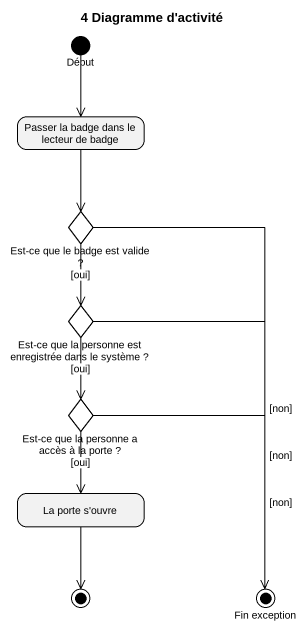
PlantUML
@startuml
title 4 Diagramme d'activité
hide empty description
state Début <<start>>
state "Passer la badge dans le lecteur de badge" as Passer_la_badge_dans_le
state "Est-ce que le badge est valide ?" as Est_ce_que_le_badge_est <<choice>>
state "Est-ce que la personne est enregistrée dans le système ?" as Est_ce_que_la_personne_est <<choice>>
state "Est-ce que la personne a accès à la porte ?" as Est_ce_que_la_personne_a <<choice>>
state "La porte s'ouvre" as La_porte_s_ouvre
state final1 <<end>>
state "Fin exception" as Fin_exception <<end>>
Début --> Passer_la_badge_dans_le
Passer_la_badge_dans_le --> Est_ce_que_le_badge_est
Est_ce_que_le_badge_est --> Est_ce_que_la_personne_est : [oui]
Est_ce_que_le_badge_est --> Fin_exception : [non]
Est_ce_que_la_personne_est --> Est_ce_que_la_personne_a : [oui]
Est_ce_que_la_personne_est --> Fin_exception : [non]
Est_ce_que_la_personne_a --> La_porte_s_ouvre : [oui]
Est_ce_que_la_personne_a --> Fin_exception : [non]
La_porte_s_ouvre --> final1
@enduml
